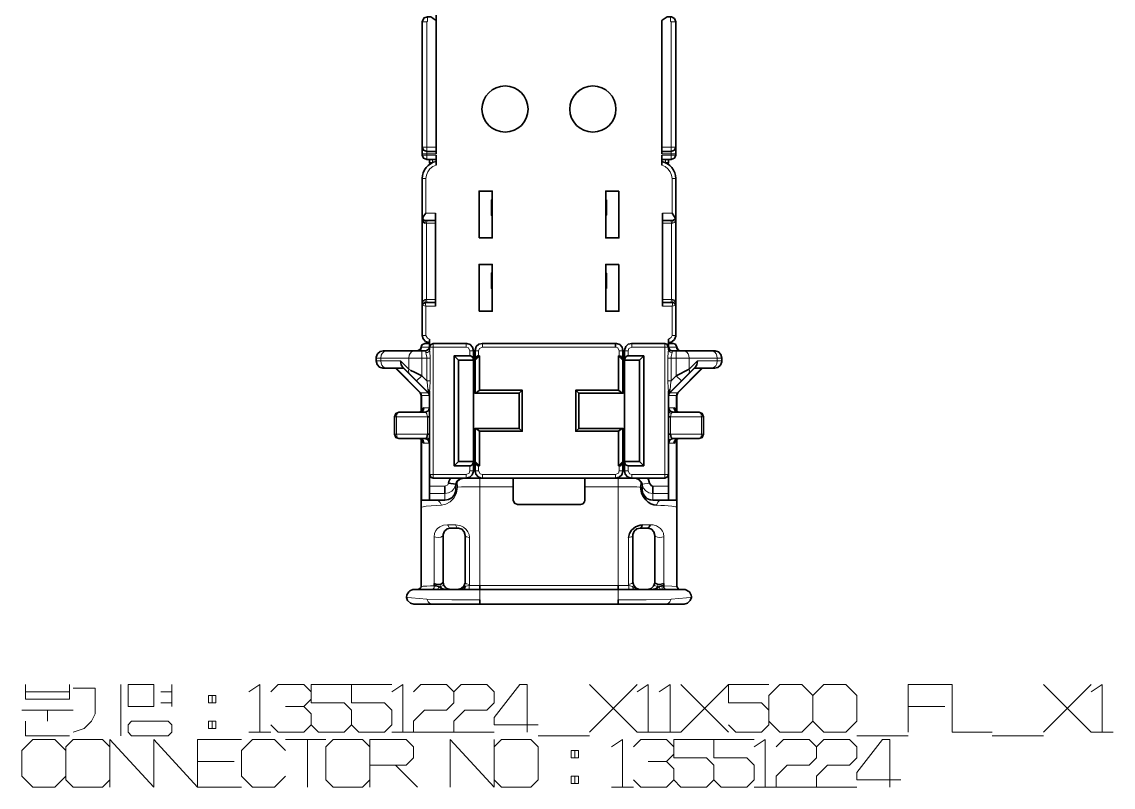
# Model space of a CAD drawing. Header units: millimetres. Extents: x 0 to 174, y 0 to 33.
# Drawn here: x 22.309 to 25.242, y 19.308 to 21.365 of the extents above; entities that cross this region are included whole.
import ezdxf

# ---------------------------------------------------------------- set-up
doc = ezdxf.new("R2010")
doc.units = ezdxf.units.MM
doc.layers.add('PDF_Geomertry', color=7, linetype='Continuous', true_color=0x405f80)

# ---------------------------------------------------------------- blocks, each defined once
blk = doc.blocks.new('SYM_13551224_003')
at = {"layer": 'PDF_Geomertry', "color": 7, "lineweight": 35}
for points in [[(-0.2676, -0.4551), (-0.2676, -0.4567), (-0.2676, -0.7953), (-0.2676, -0.8071), (-0.2932, -0.8071), (-0.3015, -0.8036), (-0.305, -0.7953), (-0.305, -0.4586), (-0.3047, -0.456), (-0.3, -0.4479), (-0.2913, -0.4449), (-0.2838, -0.4449), (-0.2832, -0.4449), (-0.2822, -0.4453), (-0.2767, -0.4485), (-0.2754, -0.4493), (-0.2676, -0.4551), (-0.2676, -0.2608)], [(-0.305, -0.7953), (-0.305, -0.8129), (-0.305, -0.8169), (-0.3015, -0.8253), (-0.2932, -0.8287), (-0.2676, -0.8287)], [(-0.2676, -0.8071), (-0.2676, -0.8129)], [(-0.2676, -0.8169), (-0.2676, -0.8439)], [(0.3387, -0.8287), (0.3643, -0.8287), (0.3726, -0.8253), (0.3761, -0.8169), (0.3761, -0.8129), (0.3761, -0.7953)], [(0.3387, -0.8129), (0.3387, -0.8071)], [(0.3387, -0.8439), (0.3387, -0.8169)], [(-0.2853, -0.8287), (-0.2853, -0.8367), (-0.2846, -0.841)], [(0.3557, -0.841), (0.3564, -0.8367), (0.3564, -0.8287)], [(-0.1171, -0.9783), (-0.119, -0.9783), (-0.119, -0.9369), (-0.1171, -0.9369)], [(0.1881, -0.9369), (0.19, -0.9369), (0.19, -0.9783), (0.1881, -0.9783)], [(-0.2696, -1.2126), (-0.2971, -1.2126), (-0.3042, -1.2169), (-0.305, -1.2204), (-0.305, -0.9843), (-0.3006, -0.9912), (-0.2971, -0.9921), (-0.2696, -0.9921)], [(-0.2951, -0.9725), (-0.3006, -0.9801), (-0.3044, -0.9871)], [(-0.2971, -1), (-0.3007, -0.9982), (-0.3036, -0.9933)], [(-0.2696, -0.9724), (-0.2696, -1.2224)], [(0.3407, -0.9724), (0.3407, -1.2224)], [(0.3407, -1.2126), (0.3682, -1.2126), (0.3717, -1.2133), (0.3761, -1.2204), (0.3761, -0.9843), (0.3753, -0.9876), (0.3682, -0.9921), (0.3407, -0.9921)], [(0.3663, -0.9724), (0.3715, -0.9801), (0.3756, -0.9871)], [(-0.1171, -1.1339), (-0.119, -1.1339), (-0.119, -1.1751), (-0.1171, -1.1751)], [(0.1881, -1.1339), (0.19, -1.1339), (0.19, -1.1751), (0.1881, -1.1751)], [(-0.2853, -1.3208), (-0.2874, -1.3207), (-0.2962, -1.3175), (-0.3026, -1.3104), (-0.305, -1.3011), (-0.305, -1.2204)], [(0.3564, -1.3208), (0.3657, -1.3185), (0.3728, -1.3121), (0.376, -1.3032), (0.3761, -1.3011), (0.3761, -1.2204)], [(-0.2296, -1.685), (-0.1869, -1.685), (-0.1776, -1.6826), (-0.1706, -1.6762), (-0.1674, -1.6674), (-0.1672, -1.6653), (-0.1672, -1.6397), (-0.1672, -1.3681), (-0.1672, -1.3425), (-0.1696, -1.3332), (-0.176, -1.3261), (-0.1849, -1.3229), (-0.1869, -1.3228), (-0.2756, -1.3228), (-0.2833, -1.3268), (-0.2853, -1.3326), (-0.2853, -1.311)], [(0.2904, -1.3562), (0.2482, -1.3562), (0.2463, -1.3565), (0.2444, -1.3571), (0.2428, -1.3582), (0.24, -1.3614), (0.2383, -1.3681), (0.2383, -1.3425), (0.2383, -1.3406), (0.2417, -1.3315), (0.2487, -1.3251), (0.2579, -1.3228), (0.3465, -1.3228), (0.3525, -1.3247), (0.3564, -1.3326), (0.3564, -1.311)], [(-0.3542, -1.3897), (-0.3989, -1.3897), (-0.4093, -1.3897), (-0.4114, -1.3896), (-0.4203, -1.3864), (-0.4267, -1.3793), (-0.429, -1.37), (-0.429, -1.3622), (-0.4289, -1.3601), (-0.4257, -1.3512), (-0.4186, -1.3449), (-0.4093, -1.3425), (-0.3989, -1.3425), (-0.3239, -1.3425), (-0.3062, -1.3425), (-0.2951, -1.3425), (-0.2874, -1.3386), (-0.2853, -1.3326), (-0.2853, -1.3401)], [(-0.3165, -1.3424), (-0.3178, -1.3425), (-0.31, -1.3386), (-0.3079, -1.3326), (-0.306, -1.3268), (-0.2981, -1.3228), (-0.2968, -1.3228), (-0.2853, -1.3228)], [(0.2147, -1.3326), (0.2147, -1.3228), (0.1129, -1.3228), (-0.0419, -1.3228), (-0.1436, -1.3228), (-0.1529, -1.3251), (-0.16, -1.3315), (-0.1632, -1.3406), (-0.1633, -1.3425), (-0.1633, -1.3681), (-0.1615, -1.3614), (-0.1588, -1.3582), (-0.1571, -1.3571), (-0.1553, -1.3565), (-0.1535, -1.3562), (-0.1515, -1.3562), (-0.1633, -1.3681), (-0.1633, -1.4567), (-0.161, -1.4567)], [(0.2319, -1.4567), (0.2343, -1.4567), (0.2343, -1.3681), (0.2225, -1.3562), (0.2244, -1.3562), (0.23, -1.3583), (0.2315, -1.3597), (0.2336, -1.3636), (0.2343, -1.3681), (0.2343, -1.3425), (0.2321, -1.3332), (0.2257, -1.3261), (0.2167, -1.3229), (0.2147, -1.3228)], [(0.3564, -1.3228), (0.3679, -1.3228), (0.3692, -1.3228), (0.3751, -1.3247), (0.379, -1.3326), (0.3829, -1.3406), (0.3889, -1.3425), (0.3876, -1.3424)], [(0.3564, -1.3401), (0.3564, -1.3326), (0.3603, -1.3406), (0.3663, -1.3425), (0.3774, -1.3425), (0.395, -1.3425), (0.47, -1.3425), (0.4804, -1.3425), (0.4824, -1.3426), (0.4914, -1.3458), (0.4978, -1.3529), (0.5001, -1.3622), (0.5001, -1.37), (0.5, -1.3721), (0.4968, -1.381), (0.4897, -1.3874), (0.4804, -1.3897), (0.47, -1.3897), (0.4253, -1.3897)], [(-0.2853, -1.4628), (-0.2882, -1.4557), (-0.3201, -1.4237), (-0.3378, -1.4061), (-0.3586, -1.3853), (-0.3619, -1.3807), (-0.3636, -1.37)], [(-0.2076, -1.3681), (-0.1672, -1.3681), (-0.1694, -1.3607), (-0.1703, -1.3597), (-0.1735, -1.3574), (-0.1758, -1.3564), (-0.1771, -1.3562), (-0.2194, -1.3562), (-0.2194, -1.6515), (-0.1771, -1.6515), (-0.1751, -1.6514), (-0.1733, -1.6507), (-0.1717, -1.6496), (-0.1689, -1.6464), (-0.1672, -1.6397), (-0.2076, -1.6397), (-0.2194, -1.6515)], [(-0.2076, -1.6397), (-0.2076, -1.3681), (-0.2194, -1.3562)], [(-0.1515, -1.6515), (-0.1515, -1.559), (-0.0363, -1.559), (-0.0363, -1.4487), (-0.1515, -1.4487), (-0.1515, -1.3562)], [(0.2225, -1.4487), (0.2225, -1.3562)], [(0.2904, -1.6515), (0.2904, -1.3562), (0.2786, -1.3681)], [(0.4125, -1.3922), (0.3774, -1.4099), (0.3913, -1.4237), (0.4089, -1.4061), (0.4297, -1.3853), (0.4331, -1.3807), (0.4347, -1.37)], [(-0.3768, -1.3897), (-0.3108, -1.4557), (-0.3079, -1.4628), (-0.3079, -1.5067)], [(-0.3354, -1.3953), (-0.3263, -1.3999), (-0.3062, -1.4099), (-0.3201, -1.4237)], [(0.4479, -1.3897), (0.3819, -1.4557), (0.379, -1.4628), (0.379, -1.5067)], [(0.3913, -1.4237), (0.3593, -1.4557), (0.3564, -1.4628)], [(-0.29, -1.4469), (-0.2892, -1.4472), (-0.2861, -1.4497), (-0.2853, -1.4521), (-0.2853, -1.4586), (-0.2853, -1.6494), (-0.2853, -1.6535), (-0.2853, -1.6732), (-0.2853, -1.6751), (-0.2814, -1.6831), (-0.2756, -1.685), (-0.24, -1.685), (-0.2296, -1.685), (-0.2333, -1.694), (-0.2343, -1.6983)], [(-0.1515, -1.4487), (-0.161, -1.4567), (-0.0442, -1.4567), (-0.0363, -1.4487)], [(-0.0442, -1.5511), (-0.0442, -1.4567)], [(0.2225, -1.6515), (0.2225, -1.559), (0.1074, -1.559), (0.1074, -1.4487)], [(0.1074, -1.559), (0.1153, -1.5511), (0.1153, -1.4567)], [(0.3611, -1.4469), (0.3601, -1.4472), (0.3572, -1.4497), (0.3564, -1.4521), (0.3564, -1.4586), (0.3564, -1.6535), (0.3564, -1.6732), (0.3564, -1.6751)], [(-0.2853, -1.4961), (-0.2887, -1.5043), (-0.2971, -1.5079), (-0.3681, -1.5079), (-0.3764, -1.5114), (-0.3799, -1.5197), (-0.3799, -1.5669), (-0.3764, -1.5753), (-0.3681, -1.5787), (-0.2971, -1.5787), (-0.2947, -1.5778), (-0.2931, -1.5757), (-0.291, -1.5669), (-0.2853, -1.5669)], [(-0.3065, -1.5053), (-0.3122, -1.5079), (-0.3078, -1.5071), (-0.3042, -1.5046), (-0.3015, -1.5011), (-0.3004, -1.4961), (-0.3029, -1.4969), (-0.3049, -1.4992), (-0.3065, -1.5028)], [(-0.291, -1.5197), (-0.2853, -1.5197)], [(0.3564, -1.4961), (0.3599, -1.5044), (0.3682, -1.5079), (0.439, -1.5079), (0.4474, -1.5112), (0.4508, -1.5197), (0.4508, -1.5669), (0.4475, -1.5753), (0.439, -1.5787), (0.3682, -1.5787)], [(0.3564, -1.5197), (0.3621, -1.5197)], [(0.3786, -1.5062), (0.3776, -1.5028), (0.3758, -1.499), (0.374, -1.4969), (0.3715, -1.4961), (0.3724, -1.5004), (0.3747, -1.5042), (0.3783, -1.5068), (0.3832, -1.5079)], [(0.3776, -1.5053), (0.3832, -1.5078)], [(0.2319, -1.5511), (0.2343, -1.5511), (0.2343, -1.6397), (0.2343, -1.6653), (0.2343, -1.6674), (0.231, -1.6762), (0.2239, -1.6826), (0.2147, -1.685), (-0.1436, -1.685), (-0.1456, -1.6849), (-0.1546, -1.6817), (-0.161, -1.6746), (-0.1633, -1.6653), (-0.1633, -1.6397), (-0.1633, -1.5511), (-0.161, -1.5511)], [(-0.0363, -1.559), (-0.0442, -1.5511), (-0.161, -1.5511), (-0.1515, -1.559)], [(0.2225, -1.559), (0.2319, -1.5511), (0.1153, -1.5511)], [(-0.3065, -1.5839), (-0.304, -1.5885), (-0.3017, -1.5903), (-0.3004, -1.5906), (-0.3039, -1.5821), (-0.3122, -1.5787), (-0.3065, -1.5812)], [(-0.3079, -1.58), (-0.3079, -1.6535), (-0.3079, -1.6732), (-0.3079, -1.685), (-0.3079, -1.744), (-0.3065, -1.744), (-0.2867, -1.744), (-0.2853, -1.744)], [(-0.2853, -1.5906), (-0.2889, -1.5821), (-0.2971, -1.5787)], [(0.3564, -1.5669), (0.3621, -1.5669), (0.3642, -1.5757), (0.3658, -1.5778), (0.3682, -1.5787), (0.3599, -1.5822), (0.3564, -1.5906)], [(0.3776, -1.5812), (0.3832, -1.5787), (0.3789, -1.5796), (0.3751, -1.5819), (0.3726, -1.5856), (0.3715, -1.5906), (0.3732, -1.5901), (0.3743, -1.5893), (0.3776, -1.5839), (0.3786, -1.5803)], [(0.379, -1.58), (0.379, -1.6535), (0.379, -1.6732), (0.379, -1.744), (0.379, -1.7461), (0.379, -1.7482), (0.379, -1.7508), (0.379, -1.7637), (0.379, -1.9764), (0.3836, -1.9835), (0.3869, -1.9843)], [(0.2786, -1.6397), (0.2904, -1.6515), (0.2482, -1.6515), (0.2426, -1.6496), (0.2411, -1.6481), (0.239, -1.6443), (0.2383, -1.6397), (0.2383, -1.6653), (0.2406, -1.6746), (0.2469, -1.6817), (0.256, -1.6849), (0.2579, -1.685)], [(-0.2853, -1.6751), (-0.2853, -1.7018), (-0.2853, -1.7065), (-0.2853, -1.7261), (-0.2853, -1.7435), (-0.2853, -1.744), (-0.244, -1.744), (-0.2344, -1.7425), (-0.2258, -1.7379), (-0.2193, -1.7307), (-0.2154, -1.7218), (-0.2144, -1.7146), (-0.2144, -1.7142), (-0.2144, -1.7047), (-0.2149, -1.7015), (-0.2118, -1.6939), (-0.2047, -1.6875), (-0.1954, -1.685)], [(-0.2149, -1.7012), (-0.2343, -1.6982)], [(-0.1947, -1.685), (-0.204, -1.6874), (-0.2111, -1.6937), (-0.2143, -1.7028), (-0.2144, -1.7047)], [(-0.1436, -1.685), (-0.1869, -1.685)], [(0.1319, -1.685), (0.1319, -1.7078), (0.1319, -1.744), (0.1314, -1.7483), (0.1269, -1.754), (0.1201, -1.7558), (-0.0492, -1.7558), (-0.0575, -1.7525), (-0.061, -1.744), (-0.061, -1.7078), (-0.061, -1.685)], [(0.2147, -1.685), (0.2579, -1.685), (0.3006, -1.685), (0.3026, -1.6889), (0.3054, -1.6983), (0.3106, -1.7054), (0.315, -1.7065), (0.315, -1.7261)], [(0.2658, -1.685), (0.2678, -1.6851), (0.2768, -1.6883), (0.2832, -1.6954), (0.2856, -1.7047), (0.2856, -1.7142), (0.2856, -1.7146), (0.2871, -1.7242), (0.2918, -1.7326), (0.2989, -1.7393), (0.3078, -1.7432), (0.315, -1.744), (0.3564, -1.744), (0.3578, -1.744), (0.3776, -1.744), (0.379, -1.744)], [(0.2665, -1.685), (0.2732, -1.6864), (0.2792, -1.6899), (0.2835, -1.6951), (0.286, -1.7015), (0.2856, -1.7047)], [(0.3006, -1.685), (0.3111, -1.685), (0.3465, -1.685), (0.3544, -1.6811), (0.3564, -1.6751), (0.3564, -1.7065), (0.3564, -1.7261), (0.3564, -1.7435), (0.3564, -1.744)], [(-0.244, -1.7261), (-0.244, -1.7065)], [(0.3249, -1.7575), (0.3171, -1.7562), (0.3096, -1.7536), (0.3022, -1.7492), (0.2956, -1.7432), (0.2889, -1.7346), (0.284, -1.7246), (0.2811, -1.709)], [(-0.3079, -1.744), (-0.3079, -1.7458), (-0.3079, -1.7508), (-0.3079, -1.7586), (-0.3079, -1.7603), (-0.3079, -1.7637), (-0.3079, -1.9764), (-0.3087, -1.9796), (-0.3158, -1.9843)], [(0.125, -1.7549), (0.1289, -1.7521)], [(0.2806, -1.8189), (0.2818, -1.8186), (0.2826, -1.8181), (0.284, -1.8165), (0.2862, -1.8104), (0.281, -1.811), (0.2679, -1.8158), (0.2572, -1.8249), (0.2517, -1.834), (0.2496, -1.8443)], [(0.3003, -1.8189), (0.3019, -1.8186), (0.3049, -1.8164), (0.3078, -1.81)], [(-0.1889, -1.976), (-0.1969, -1.9808), (-0.2031, -1.9833), (-0.2096, -1.9843), (-0.2003, -1.9819), (-0.1932, -1.9756), (-0.19, -1.9665), (-0.1899, -1.9646), (-0.1899, -1.8386), (-0.1922, -1.8293), (-0.1986, -1.8222), (-0.2075, -1.819), (-0.2096, -1.8189), (-0.2292, -1.8189), (-0.2385, -1.8212), (-0.2456, -1.8276), (-0.2488, -1.8365), (-0.2489, -1.8386), (-0.2489, -1.9646), (-0.2506, -1.9674), (-0.255, -1.9694), (-0.2618, -1.9704), (-0.2686, -1.9699), (-0.2735, -1.9682), (-0.2729, -1.9743)], [(0.2665, -1.98), (0.2756, -1.9836), (0.2806, -1.9843), (0.2786, -1.9842), (0.2697, -1.9808), (0.2632, -1.9737), (0.261, -1.9646), (0.261, -1.8386), (0.261, -1.8365), (0.2643, -1.8276), (0.2714, -1.8212), (0.2806, -1.8189), (0.3003, -1.8189), (0.3022, -1.819), (0.3112, -1.8222), (0.3176, -1.8293), (0.32, -1.8386), (0.32, -1.9646), (0.3199, -1.9662), (0.3168, -1.9753), (0.3099, -1.9818), (0.3011, -1.9842)], [(-0.2489, -1.9646), (-0.2469, -1.9732)], [(0.32, -1.9646), (0.32, -1.9651), (0.3203, -1.9657), (0.3211, -1.9668), (0.3224, -1.9679), (0.3268, -1.9696), (0.3335, -1.9704), (0.3446, -1.9682), (0.3439, -1.9743)], [(0.2215, -2.0122), (0.2215, -2.0236), (0.3496, -2.0236), (0.3988, -2.0236), (0.4075, -2.0212), (0.4153, -2.014), (0.4183, -2.0054), (0.4185, -2.0039), (0.4178, -1.9992), (0.4133, -1.9908), (0.4118, -1.9892), (0.4033, -1.9847), (0.4011, -1.9844), (0.3988, -1.9843), (0.2215, -1.9843), (-0.1506, -1.9843), (-0.3276, -1.9843), (-0.33, -1.9844), (-0.3389, -1.9878), (-0.3415, -1.99), (-0.3465, -1.9982), (-0.3468, -1.9992), (-0.3469, -2.0001), (-0.3474, -2.0039), (-0.3472, -2.0054), (-0.3443, -2.014), (-0.3364, -2.0212), (-0.3276, -2.0236), (-0.2785, -2.0236), (-0.1506, -2.0236)], [(-0.2533, -1.9806), (-0.2599, -1.9774), (-0.2617, -1.9764), (-0.2674, -1.9743), (-0.2728, -1.9743)], [(-0.2468, -1.9735), (-0.2406, -1.9807), (-0.2389, -1.9817), (-0.23, -1.9842), (-0.2292, -1.9843)], [(-0.2093, -1.9842), (-0.2096, -1.9843)], [(-0.1506, -1.9843), (-0.1506, -1.9731)], [(0.2215, -1.9731), (0.2215, -1.9843)], [(0.2804, -1.9842), (0.2806, -1.9843)], [(0.3243, -1.9806), (0.331, -1.9774), (0.3329, -1.9762), (0.3387, -1.9743), (0.3439, -1.9743), (0.3444, -1.9797), (0.3465, -1.9826), (0.3479, -1.9836), (0.35, -1.9842)], [(-0.3474, -2.0039), (-0.3474, -2.0029)], [(-0.1936, -2.0236), (-0.2292, -2.0236)], [(0.2215, -2.0236), (-0.1506, -2.0236), (-0.1506, -2.0122)], [(0.2647, -2.0236), (0.3003, -2.0236)]]:
    blk.add_lwpolyline(points, dxfattribs=at)
at = {"layer": 'PDF_Geomertry', "color": 7, "lineweight": 13}
for points in [[(-0.305, -0.7953), (-0.3046, -0.7953), (-0.2932, -0.7953), (-0.2932, -0.4586), (-0.305, -0.4586)], [(-0.2913, -0.4449), (-0.2913, -0.4567), (-0.2932, -0.4586)], [(0.3387, -0.7953), (0.3643, -0.7953), (0.3643, -0.4586)], [(0.3624, -0.4449), (0.3624, -0.4567), (0.3643, -0.4586), (0.3761, -0.4586)], [(-0.2676, -0.7953), (-0.2932, -0.7953), (-0.2932, -0.8071), (-0.2932, -0.8129), (-0.305, -0.8129)], [(-0.2932, -0.8287), (-0.2932, -0.8169), (-0.305, -0.8169)], [(-0.2676, -0.8129), (-0.2932, -0.8129), (-0.2932, -0.8169), (-0.2676, -0.8169)], [(0.3387, -0.8129), (0.3643, -0.8129), (0.3643, -0.8169), (0.3387, -0.8169)], [(0.3761, -0.7953), (0.3674, -0.7953), (0.3643, -0.7953), (0.3643, -0.8071), (0.3643, -0.8129), (0.3761, -0.8129)], [(0.3643, -0.8287), (0.3643, -0.8169), (0.3761, -0.8169)], [(-0.2676, -0.8439), (-0.2767, -0.8476), (-0.2843, -0.8536), (-0.2903, -0.8614), (-0.2939, -0.8704), (-0.2951, -0.8799)], [(-0.2853, -0.8367), (-0.2775, -0.8367), (-0.2775, -0.8287)], [(-0.2775, -0.8367), (-0.2767, -0.8367)], [(0.3761, -0.8799), (0.3663, -0.8799), (0.365, -0.8703), (0.3612, -0.8612), (0.3553, -0.8535), (0.3475, -0.8475), (0.3387, -0.8439)], [(0.3485, -0.8367), (0.3478, -0.8367)], [(0.3564, -0.8367), (0.3485, -0.8367), (0.3485, -0.8287)], [(-0.2696, -0.9724), (-0.2951, -0.9724), (-0.2951, -0.8799), (-0.305, -0.8799)], [(0.3663, -0.8799), (0.3663, -0.9724), (0.3407, -0.9724)], [(-0.305, -0.9842), (-0.3036, -0.9933)], [(-0.2971, -1.2047), (-0.3014, -1.2071), (-0.3029, -1.2099), (-0.3046, -1.2157), (-0.305, -1.2204), (-0.2951, -1.2224), (-0.2971, -1.2126), (-0.2971, -1.2047), (-0.2939, -1.2047), (-0.2939, -1), (-0.2971, -1), (-0.2971, -0.9921)], [(-0.2907, -0.9921), (-0.2911, -0.9921), (-0.2914, -0.9922), (-0.2919, -0.9928), (-0.2931, -0.9944), (-0.2939, -1), (-0.2696, -1)], [(0.3407, -1), (0.365, -1), (0.364, -0.9944), (0.3631, -0.9928), (0.3618, -0.9921)], [(0.3682, -0.9921), (0.3682, -1), (0.365, -1), (0.365, -1.2047), (0.3682, -1.2047), (0.3682, -1.2126), (0.3663, -1.2224), (0.3761, -1.2204), (0.3756, -1.215), (0.374, -1.2097), (0.3713, -1.206), (0.3682, -1.2047)], [(0.3682, -1), (0.3724, -0.9975), (0.374, -0.9949), (0.3757, -0.989), (0.3761, -0.9843)], [(-0.2696, -1.2224), (-0.2951, -1.2224), (-0.2951, -1.3011), (-0.305, -1.3011)], [(-0.2696, -1.2047), (-0.2939, -1.2047), (-0.2931, -1.2103), (-0.2919, -1.2119), (-0.2907, -1.2126)], [(0.3618, -1.2126), (0.3621, -1.2125), (0.3625, -1.2125), (0.3631, -1.2119), (0.364, -1.2103), (0.365, -1.2047), (0.3407, -1.2047)], [(0.3761, -1.3011), (0.3663, -1.3011), (0.3663, -1.2224), (0.3407, -1.2224)], [(-0.2951, -1.3011), (-0.2913, -1.309), (-0.2853, -1.311)], [(0.3564, -1.311), (0.3643, -1.3071), (0.3663, -1.3011)], [(-0.3354, -1.3953), (-0.3415, -1.3922), (-0.3415, -1.3622), (-0.4165, -1.3622), (-0.4151, -1.3546), (-0.4125, -1.3496), (-0.4086, -1.3457), (-0.404, -1.3433), (-0.3989, -1.3425)], [(-0.3551, -1.3897), (-0.2896, -1.4557), (-0.2882, -1.4557), (-0.29, -1.4469), (-0.2903, -1.4454), (-0.291, -1.4356), (-0.2921, -1.4258), (-0.2925, -1.4236), (-0.3062, -1.4099), (-0.3062, -1.3622), (-0.3415, -1.3622), (-0.3401, -1.3546), (-0.3374, -1.3496), (-0.3336, -1.3457), (-0.3289, -1.3433), (-0.3239, -1.3425)], [(-0.3164, -1.3425), (-0.3144, -1.3424), (-0.3126, -1.3418), (-0.311, -1.3408), (-0.3082, -1.3382), (-0.3065, -1.3326), (-0.3079, -1.3326)], [(-0.2853, -1.3276), (-0.2864, -1.33), (-0.2867, -1.3326), (-0.3065, -1.3326), (-0.3049, -1.3272), (-0.3022, -1.3244), (-0.3006, -1.3236), (-0.2988, -1.3231), (-0.2968, -1.3228)], [(-0.3062, -1.3425), (-0.3062, -1.3622), (-0.2925, -1.3622), (-0.2925, -1.4236), (-0.284, -1.4236), (-0.2849, -1.4428), (-0.2853, -1.4521)], [(-0.2965, -1.3425), (-0.2946, -1.3424), (-0.2928, -1.3418), (-0.2911, -1.3408), (-0.2883, -1.3382), (-0.2867, -1.3326), (-0.2853, -1.3326), (-0.2756, -1.3326), (-0.2756, -1.3228)], [(-0.2951, -1.3475), (-0.2914, -1.3469), (-0.2882, -1.3454), (-0.2869, -1.3443), (-0.2861, -1.3431), (-0.2853, -1.3401), (-0.2851, -1.344), (-0.284, -1.3622)], [(-0.284, -1.4236), (-0.284, -1.3622), (-0.2925, -1.3622), (-0.2929, -1.359), (-0.2943, -1.3528), (-0.2951, -1.3475), (-0.2951, -1.3425)], [(-0.1771, -1.3562), (-0.1771, -1.3425), (-0.181, -1.3346), (-0.1869, -1.3326), (-0.2756, -1.3326), (-0.2756, -1.6494), (-0.2756, -1.6535), (-0.2756, -1.6732), (-0.2756, -1.6751), (-0.24, -1.6751), (-0.1869, -1.6751), (-0.179, -1.6712), (-0.1771, -1.6653), (-0.1771, -1.6515)], [(-0.1869, -1.3228), (-0.1869, -1.3326)], [(-0.1771, -1.3425), (-0.1672, -1.3425)], [(-0.1436, -1.3228), (-0.1436, -1.3326), (-0.1515, -1.3367), (-0.1535, -1.3425), (-0.1633, -1.3425)], [(-0.1535, -1.3562), (-0.1535, -1.3425)], [(-0.1436, -1.3326), (-0.0363, -1.3326), (-0.0304, -1.3326), (0.1015, -1.3326), (0.1074, -1.3326), (0.1169, -1.3326), (0.2147, -1.3326), (0.2206, -1.3346), (0.2244, -1.3425), (0.2343, -1.3425)], [(0.2244, -1.3562), (0.2244, -1.3425)], [(0.2482, -1.3562), (0.2482, -1.3425), (0.2383, -1.3425)], [(0.2579, -1.3228), (0.2579, -1.3326), (0.2501, -1.3367), (0.2482, -1.3425)], [(0.3465, -1.3228), (0.3465, -1.3326), (0.2579, -1.3326)], [(0.3564, -1.6751), (0.3492, -1.6751), (0.3465, -1.6751), (0.3465, -1.6732), (0.3465, -1.6535), (0.3465, -1.3326), (0.3564, -1.3326), (0.3578, -1.3326), (0.3575, -1.33), (0.3564, -1.3276)], [(0.3663, -1.3475), (0.3658, -1.3504), (0.3643, -1.3575), (0.3636, -1.3622), (0.3774, -1.3622), (0.3774, -1.4099), (0.3636, -1.4236), (0.3636, -1.3622), (0.3551, -1.3622), (0.3561, -1.345), (0.3564, -1.3401), (0.3575, -1.3435), (0.3618, -1.3467), (0.3663, -1.3475), (0.3663, -1.3425)], [(0.3676, -1.3425), (0.3639, -1.3418), (0.3621, -1.3408), (0.3607, -1.3396), (0.3586, -1.3364), (0.3578, -1.3326), (0.3776, -1.3326), (0.3783, -1.3364), (0.3806, -1.3396), (0.3874, -1.3425)], [(0.3679, -1.3228), (0.3717, -1.3236), (0.3733, -1.3244), (0.3747, -1.3257), (0.3769, -1.3289), (0.3776, -1.3326), (0.379, -1.3326)], [(0.47, -1.3897), (0.475, -1.3889), (0.4797, -1.3865), (0.4836, -1.3826), (0.4862, -1.3776), (0.4876, -1.37), (0.4347, -1.37), (0.4125, -1.3922), (0.4125, -1.3622), (0.3774, -1.3622), (0.3774, -1.3425)], [(0.47, -1.3425), (0.4764, -1.3437), (0.4808, -1.3467), (0.4844, -1.351), (0.4868, -1.3562), (0.4876, -1.3622), (0.4125, -1.3622), (0.4118, -1.3562), (0.4094, -1.351), (0.4058, -1.3467), (0.4012, -1.3437), (0.395, -1.3425)], [(-0.429, -1.3622), (-0.4165, -1.3622), (-0.4165, -1.37), (-0.429, -1.37)], [(-0.3989, -1.3897), (-0.4053, -1.3885), (-0.4099, -1.3856), (-0.4135, -1.3812), (-0.4157, -1.376), (-0.4165, -1.37), (-0.3636, -1.37), (-0.3415, -1.3922), (-0.3418, -1.3962), (-0.3414, -1.4), (-0.34, -1.4033), (-0.3378, -1.4061)], [(0.3551, -1.3622), (0.3551, -1.4236), (0.3636, -1.4236), (0.3622, -1.4333), (0.3621, -1.4356), (0.3621, -1.4371), (0.3611, -1.4469), (0.3593, -1.4557), (0.3607, -1.4557), (0.4262, -1.3897)], [(0.5001, -1.37), (0.4876, -1.37), (0.4876, -1.3622), (0.5001, -1.3622)], [(-0.2853, -1.4628), (-0.2867, -1.4628), (-0.2875, -1.4589), (-0.2896, -1.4557), (-0.3094, -1.4557), (-0.375, -1.3897)], [(0.4461, -1.3897), (0.3806, -1.4557), (0.3819, -1.4557)], [(0.4089, -1.4061), (0.411, -1.4033), (0.4124, -1.4), (0.4129, -1.3962), (0.4125, -1.3922)], [(0.3551, -1.4236), (0.356, -1.4428), (0.3564, -1.4521)], [(-0.3004, -1.4961), (-0.2867, -1.4961), (-0.2867, -1.4628), (-0.3065, -1.4628), (-0.3074, -1.4589), (-0.3094, -1.4557), (-0.3108, -1.4557)], [(-0.3065, -1.5028), (-0.3065, -1.4628), (-0.3079, -1.4628)], [(0.379, -1.4628), (0.3776, -1.4628), (0.3783, -1.4589), (0.3806, -1.4557), (0.3607, -1.4557), (0.3586, -1.4589), (0.3578, -1.4628), (0.3564, -1.4628)], [(0.3781, -1.5057), (0.3776, -1.5028), (0.3776, -1.4628), (0.3578, -1.4628), (0.3578, -1.4961), (0.3564, -1.4961)], [(-0.3799, -1.5197), (-0.3742, -1.5197), (-0.3742, -1.5669), (-0.291, -1.5669), (-0.291, -1.5197), (-0.3742, -1.5197), (-0.3732, -1.5131), (-0.3714, -1.5099), (-0.3704, -1.5087), (-0.3692, -1.5081), (-0.3681, -1.5079)], [(-0.3069, -1.5057), (-0.3065, -1.5028), (-0.3075, -1.5062)], [(-0.2985, -1.5079), (-0.2942, -1.5071), (-0.2904, -1.5046), (-0.2878, -1.5011), (-0.2867, -1.4961), (-0.2853, -1.4961)], [(-0.2971, -1.5079), (-0.2954, -1.5083), (-0.2944, -1.5092), (-0.2925, -1.5119), (-0.291, -1.5197)], [(0.3682, -1.5079), (0.3665, -1.5083), (0.3642, -1.5108), (0.3586, -1.5074), (0.3565, -1.5031), (0.3564, -1.5021)], [(0.3715, -1.4961), (0.3578, -1.4961), (0.3586, -1.5004), (0.361, -1.5042), (0.3646, -1.5068), (0.3696, -1.5079)], [(0.364, -1.5108), (0.3621, -1.5197), (0.3621, -1.5669), (0.4453, -1.5669), (0.4453, -1.5197), (0.3621, -1.5197)], [(0.4508, -1.5197), (0.4453, -1.5197), (0.4447, -1.5151), (0.4435, -1.5112), (0.4425, -1.5099), (0.4414, -1.5087), (0.4403, -1.5081), (0.439, -1.5079)], [(-0.3799, -1.5669), (-0.3742, -1.5669), (-0.3738, -1.5714), (-0.3724, -1.5753), (-0.3714, -1.5767), (-0.3704, -1.5778), (-0.3681, -1.5787)], [(-0.3075, -1.5803), (-0.3065, -1.5839)], [(-0.3065, -1.744), (-0.3065, -1.685), (-0.3065, -1.6732), (-0.3065, -1.6535), (-0.3065, -1.5839), (-0.3069, -1.5808)], [(-0.2985, -1.5787), (-0.2935, -1.5799), (-0.29, -1.5824), (-0.2875, -1.5861), (-0.2867, -1.5906), (-0.2853, -1.5906)], [(-0.2931, -1.5757), (-0.2875, -1.5793), (-0.2854, -1.5835), (-0.2853, -1.5846)], [(0.3564, -1.5906), (0.3578, -1.5906), (0.3589, -1.5856), (0.3615, -1.5819), (0.3651, -1.5796), (0.3696, -1.5787)], [(0.3779, -1.5808), (0.3776, -1.5839), (0.3776, -1.6535), (0.3776, -1.6732), (0.3776, -1.685), (0.3776, -1.744)], [(0.439, -1.5787), (0.4403, -1.5785), (0.4414, -1.5778), (0.4425, -1.5767), (0.4442, -1.5735), (0.4453, -1.5669), (0.4508, -1.5669)], [(-0.2867, -1.744), (-0.2867, -1.685), (-0.2867, -1.6732), (-0.2867, -1.6535), (-0.2867, -1.5906), (-0.3004, -1.5906)], [(0.3578, -1.744), (0.3578, -1.685), (0.3578, -1.6732), (0.3578, -1.6535), (0.3578, -1.5906), (0.3715, -1.5906)], [(-0.1672, -1.6653), (-0.1771, -1.6653)], [(-0.1535, -1.6653), (-0.1633, -1.6653)], [(-0.1436, -1.6751), (-0.1494, -1.6732), (-0.1535, -1.6653), (-0.1535, -1.6515)], [(0.2147, -1.6751), (0.2225, -1.6712), (0.2244, -1.6653), (0.2244, -1.6515)], [(0.2244, -1.6653), (0.2343, -1.6653)], [(0.2579, -1.685), (0.2579, -1.6751), (0.2521, -1.6732), (0.2482, -1.6653), (0.2383, -1.6653)], [(0.2482, -1.6653), (0.2482, -1.6515)], [(-0.2756, -1.685), (-0.2756, -1.6751), (-0.285, -1.6751), (-0.2853, -1.6751)], [(-0.2343, -1.6983), (-0.2361, -1.7026), (-0.244, -1.7065), (-0.2853, -1.7065)], [(-0.2537, -1.7575), (-0.2414, -1.755), (-0.23, -1.7487), (-0.22, -1.7385), (-0.2131, -1.7251), (-0.21, -1.709), (-0.2096, -1.709), (-0.1997, -1.7086), (-0.1899, -1.7083), (-0.18, -1.7081), (-0.1701, -1.7079), (-0.1603, -1.7078), (-0.1506, -1.7078), (-0.1506, -1.685)], [(-0.2104, -1.7047), (-0.2121, -1.6954)], [(-0.1869, -1.6751), (-0.1869, -1.685)], [(0.2147, -1.685), (0.2147, -1.6751), (-0.1436, -1.6751), (-0.1436, -1.685)], [(0.2811, -1.709), (0.2712, -1.7086), (0.2614, -1.7083), (0.2515, -1.7081), (0.2418, -1.7079), (0.2319, -1.7078), (0.2221, -1.7078), (0.2215, -1.7078), (0.2215, -1.685)], [(0.2579, -1.6751), (0.3111, -1.6751), (0.3465, -1.6751), (0.3465, -1.685)], [(0.2832, -1.6954), (0.2815, -1.7047), (0.2856, -1.7042)], [(0.2858, -1.7012), (0.3053, -1.6982)], [(-0.2144, -1.7142), (-0.2168, -1.7256), (-0.2201, -1.7315), (-0.2249, -1.7365), (-0.2307, -1.7403), (-0.2371, -1.7426), (-0.244, -1.7435), (-0.244, -1.7261), (-0.2853, -1.7261)], [(-0.244, -1.7261), (-0.2344, -1.7246), (-0.2258, -1.72), (-0.2193, -1.7128), (-0.2154, -1.7039), (-0.2149, -1.7015)], [(-0.2144, -1.7042), (-0.2104, -1.7047), (-0.21, -1.709), (-0.2144, -1.7083)], [(-0.061, -1.7078), (-0.1506, -1.7078), (-0.1506, -1.9731), (0.2215, -1.9731), (0.2215, -1.7078), (0.1319, -1.7078)], [(0.2815, -1.7047), (0.2811, -1.709), (0.2856, -1.7083)], [(0.2856, -1.7142), (0.2864, -1.721), (0.2887, -1.7274), (0.2925, -1.7331), (0.2975, -1.7378), (0.3036, -1.7411), (0.315, -1.7435), (0.315, -1.744)], [(0.3564, -1.7435), (0.315, -1.7435), (0.315, -1.7261), (0.3137, -1.7261), (0.3043, -1.7242), (0.296, -1.7192), (0.295, -1.7183), (0.289, -1.7107), (0.286, -1.7015)], [(0.3564, -1.7065), (0.315, -1.7065)], [(0.3564, -1.7261), (0.315, -1.7261)], [(-0.3079, -1.7637), (-0.3079, -1.7636), (-0.3078, -1.7633), (-0.3075, -1.7631), (-0.3064, -1.7626), (-0.2946, -1.7604), (-0.2537, -1.7575), (-0.2567, -1.7503), (-0.2601, -1.7465), (-0.2667, -1.744)], [(-0.244, -1.744), (-0.244, -1.7435), (-0.2853, -1.7435)], [(0.3376, -1.744), (0.3357, -1.7443), (0.3318, -1.746), (0.3285, -1.7493), (0.3249, -1.7575), (0.326, -1.7575), (0.3358, -1.7581), (0.3457, -1.7586), (0.3556, -1.7594), (0.3653, -1.7603)], [(0.379, -1.7637), (0.379, -1.7636), (0.3789, -1.7635), (0.3785, -1.7631), (0.3768, -1.7624), (0.3756, -1.7621), (0.371, -1.7611), (0.3653, -1.7604)], [(-0.2368, -1.81), (-0.2483, -1.8114), (-0.2582, -1.8157), (-0.264, -1.8201), (-0.2687, -1.826), (-0.2721, -1.8333), (-0.2735, -1.8422), (-0.2686, -1.8439), (-0.2618, -1.8444), (-0.255, -1.8435), (-0.2506, -1.8412), (-0.2489, -1.8386)], [(-0.2292, -1.8189), (-0.2311, -1.8185), (-0.2329, -1.8174), (-0.2364, -1.8115), (-0.2368, -1.81), (-0.2151, -1.8104)], [(-0.1785, -1.8443), (-0.1794, -1.8367), (-0.1824, -1.8293), (-0.1874, -1.8225), (-0.194, -1.8169), (-0.2018, -1.8129), (-0.2151, -1.8104), (-0.2149, -1.8119), (-0.2124, -1.8174), (-0.2106, -1.8187), (-0.2096, -1.8189)], [(0.3078, -1.81), (0.2862, -1.8104)], [(0.3446, -1.8422), (0.3429, -1.8326), (0.3408, -1.8278), (0.335, -1.8201), (0.3329, -1.8183), (0.3246, -1.8132), (0.3153, -1.8104), (0.3079, -1.81)], [(-0.2735, -1.9682), (-0.2735, -1.8422)], [(-0.1899, -1.9646), (-0.1899, -1.965), (-0.1894, -1.9661), (-0.1886, -1.9669), (-0.1858, -1.9686), (-0.1785, -1.9703), (-0.1785, -1.8443), (-0.1858, -1.8426), (-0.1886, -1.841), (-0.1894, -1.84), (-0.1899, -1.839), (-0.1899, -1.8386)], [(0.261, -1.9646), (0.2601, -1.9665), (0.259, -1.9675), (0.2578, -1.9683), (0.2496, -1.9703), (0.2496, -1.8443), (0.2578, -1.8424), (0.261, -1.8386)], [(0.32, -1.8386), (0.32, -1.8392), (0.3203, -1.8397), (0.3211, -1.8408), (0.3224, -1.8419), (0.3268, -1.8436), (0.3335, -1.8444), (0.3446, -1.8422), (0.3446, -1.9682)], [(-0.3072, -1.9761), (-0.3079, -1.9764)], [(-0.3072, -1.976), (-0.3057, -1.9758), (-0.3028, -1.9756), (-0.2992, -1.9753)], [(-0.279, -1.9842), (-0.2768, -1.9836), (-0.2754, -1.9826), (-0.2735, -1.9797), (-0.2728, -1.9743), (-0.2826, -1.9746), (-0.2925, -1.975), (-0.299, -1.9753)], [(-0.2785, -2.0236), (-0.2857, -2.021), (-0.2894, -2.0171), (-0.2928, -2.0097), (-0.2254, -2.0117), (-0.1506, -2.0122), (-0.1506, -1.9843)], [(-0.2617, -1.9764), (-0.2619, -1.9835), (-0.2621, -1.984), (-0.2622, -1.9842), (-0.2622, -1.9842), (-0.2622, -1.9843)], [(-0.2292, -1.9842), (-0.2325, -1.9842), (-0.2422, -1.9832), (-0.2518, -1.981), (-0.2533, -1.9806), (-0.2563, -1.9757), (-0.2599, -1.9774)], [(-0.2582, -1.97), (-0.2563, -1.9757), (-0.2485, -1.9731), (-0.2475, -1.9729), (-0.2472, -1.9731), (-0.2469, -1.9731), (-0.2469, -1.9732)], [(-0.2518, -1.981), (-0.2518, -1.9843)], [(-0.1785, -1.9703), (-0.1786, -1.9731), (-0.1881, -1.9756), (-0.1889, -1.976), (-0.1896, -1.9797), (-0.1925, -1.9833), (-0.1953, -1.9842)], [(-0.1801, -1.9842), (-0.1793, -1.9829), (-0.1789, -1.9804), (-0.1786, -1.9731), (-0.1506, -1.9731)], [(0.2215, -1.9731), (0.2497, -1.9731), (0.2496, -1.9703)], [(0.3496, -2.0236), (0.3568, -2.021), (0.3606, -2.0171), (0.3637, -2.0097), (0.2965, -2.0117), (0.2215, -2.0122), (0.2215, -1.9843)], [(0.2597, -1.9758), (0.2504, -1.9732), (0.2497, -1.9731), (0.2499, -1.9804), (0.2504, -1.9829), (0.2511, -1.9842)], [(0.2596, -1.9758), (0.26, -1.976), (0.2607, -1.9797), (0.2635, -1.9833), (0.2664, -1.9842)], [(0.26, -1.976), (0.2629, -1.9778), (0.2665, -1.98)], [(0.3003, -1.9842), (0.3101, -1.9837), (0.3197, -1.9819), (0.3231, -1.981)], [(0.3181, -1.9732), (0.3181, -1.9731), (0.3182, -1.9731), (0.3186, -1.9729), (0.3194, -1.9731), (0.3274, -1.9757), (0.3293, -1.97)], [(0.3311, -1.9774), (0.3274, -1.9757), (0.3243, -1.9806), (0.3231, -1.981), (0.3231, -1.9843)], [(0.3329, -1.9762), (0.3332, -1.9833), (0.3333, -1.984), (0.3335, -1.9842), (0.3335, -1.9842)], [(0.3387, -1.9743), (0.3394, -1.9811), (0.3403, -1.9831), (0.3408, -1.9837), (0.3415, -1.9842), (0.3419, -1.9842)], [(0.379, -1.9764), (0.379, -1.9762), (0.379, -1.9762), (0.3789, -1.9762), (0.3775, -1.976), (0.366, -1.975), (0.3439, -1.9743)], [(-0.3474, -2.0039), (-0.3474, -2.004), (-0.3472, -2.0043), (-0.3468, -2.0044), (-0.3457, -2.005), (-0.3337, -2.0069), (-0.2928, -2.0097)], [(0.4185, -2.0039), (0.4183, -2.004), (0.4182, -2.0043), (0.4179, -2.0044), (0.4168, -2.005), (0.4049, -2.0069), (0.3637, -2.0097)]]:
    blk.add_lwpolyline(points, dxfattribs=at)
at = {"layer": 'PDF_Geomertry', "color": 7, "lineweight": 35}
for points in [[(0.3387, -0.4551), (0.3387, -0.4567), (0.3387, -0.7953), (0.3387, -0.8071), (0.3643, -0.8071), (0.3726, -0.8036), (0.3761, -0.7953), (0.3761, -0.4586), (0.3729, -0.4499), (0.365, -0.4451), (0.3624, -0.4449), (0.3547, -0.4449), (0.3535, -0.4451), (0.3478, -0.4485), (0.3399, -0.4543)], [(-0.1525, -1.0393), (-0.1171, -1.0393), (-0.1171, -0.9133), (-0.1525, -0.9133)], [(0.2235, -0.9133), (0.2235, -1.0393), (0.1881, -1.0393), (0.1881, -0.9133)], [(-0.1525, -1.2362), (-0.1171, -1.2362), (-0.1171, -1.1103), (-0.1525, -1.1103)], [(0.2235, -1.1103), (0.2235, -1.2362), (0.1881, -1.2362), (0.1881, -1.1103)], [(0.2786, -1.3681), (0.2786, -1.6397), (0.2383, -1.6397), (0.2383, -1.3681)], [(0.1153, -1.4567), (0.2319, -1.4567), (0.2225, -1.4487), (0.1074, -1.4487)], [(-0.1633, -1.6397), (-0.1611, -1.6472), (-0.1601, -1.6482), (-0.1571, -1.6504), (-0.1546, -1.6514), (-0.1535, -1.6515), (-0.1515, -1.6515)], [(0.2244, -1.6515), (0.2264, -1.6514), (0.2282, -1.6507), (0.2299, -1.6496), (0.2326, -1.6464), (0.2343, -1.6397), (0.2225, -1.6515)]]:
    blk.add_lwpolyline(points, close=True, dxfattribs=at)
for points in [[(-0.2676, -0.8337, 0.357422), (-0.305, -0.8799), (-0.305, -0.9843)], [(0.3761, -0.9843), (0.3761, -0.8799, 0.35334), (0.3387, -0.8337)]]:
    blk.add_lwpolyline(points, format="xyb", dxfattribs=at)
for centre in [(-0.0826, -0.6929), (0.1536, -0.6929)]:
    blk.add_circle(centre, 0.062, dxfattribs=at)

msp = doc.modelspace()

# ---------------------------------------------------------------- linework, layer by layer
at = {"layer": 'PDF_Geomertry', "color": 7, "lineweight": 13}
for points in [[(22.3185, 19.5836), (22.3185, 19.5442), (22.4367, 19.5442), (22.4367, 19.5836), (22.4367, 19.5639), (22.3185, 19.5639)], [(22.4465, 19.5738), (22.5056, 19.5738), (22.5056, 19.5343), (22.5056, 19.5049), (22.4957, 19.4851), (22.476, 19.4654), (22.4465, 19.4557)], [(22.5744, 19.5836), (22.5744, 19.4458)], [(22.6826, 19.5639), (22.7122, 19.5639)], [(22.7122, 19.5836), (22.7122, 19.5246)], [(22.9189, 19.5639), (22.9485, 19.5836), (22.9485, 19.4557)], [(22.9779, 19.5639), (22.9976, 19.5836), (23.0665, 19.5836), (23.0862, 19.5639), (23.0862, 19.5442), (23.0665, 19.5246), (23.0174, 19.5246), (23.0665, 19.5246), (23.0862, 19.5049), (23.0862, 19.4753), (23.0665, 19.4557), (22.9976, 19.4557), (22.9779, 19.4753)], [(23.1944, 19.5836), (23.0862, 19.5836), (23.0862, 19.5343), (23.1749, 19.5343), (23.1944, 19.5147), (23.1944, 19.4753), (23.1749, 19.4557), (23.106, 19.4557), (23.0862, 19.4753)], [(23.3028, 19.5836), (23.1944, 19.5836), (23.1944, 19.5343), (23.2831, 19.5343), (23.3028, 19.5147), (23.3028, 19.4753), (23.2831, 19.4557), (23.2142, 19.4557), (23.1944, 19.4753)], [(23.3028, 19.5639), (23.3324, 19.5836), (23.3324, 19.4557)], [(23.3618, 19.5639), (23.3815, 19.5836), (23.4504, 19.5836), (23.4701, 19.5639), (23.4701, 19.5343), (23.4504, 19.5147), (23.3914, 19.5147), (23.3618, 19.4851), (23.3618, 19.4557), (23.4701, 19.4557)], [(23.4701, 19.5639), (23.4897, 19.5836), (23.5587, 19.5836), (23.5783, 19.5639), (23.5783, 19.5343), (23.5587, 19.5147), (23.4996, 19.5147), (23.4701, 19.4851), (23.4701, 19.4557), (23.5783, 19.4557)], [(23.6669, 19.4557), (23.6669, 19.5836), (23.6472, 19.5836), (23.5783, 19.495), (23.5783, 19.4753), (23.6965, 19.4753)], [(23.8343, 19.5836), (23.9622, 19.4557), (24.0213, 19.4557), (24.0803, 19.4557), (24.2083, 19.5836)], [(23.9622, 19.5836), (23.8343, 19.4557)], [(23.9622, 19.5639), (23.9918, 19.5836), (23.9918, 19.4557)], [(24.0213, 19.5639), (24.0508, 19.5836), (24.0508, 19.4557)], [(24.0803, 19.5836), (24.2083, 19.4557)], [(24.3165, 19.5836), (24.2083, 19.5836), (24.2083, 19.5343), (24.2968, 19.5343), (24.3165, 19.5147), (24.3165, 19.4753), (24.2968, 19.4557), (24.2279, 19.4557), (24.2083, 19.4753)], [(24.9169, 19.4557), (24.8087, 19.4557), (24.8087, 19.5836), (24.6906, 19.5836), (24.6906, 19.4557)], [(25.0547, 19.5836), (25.1826, 19.4557), (25.2418, 19.4557)], [(25.1826, 19.5836), (25.0547, 19.4557)], [(25.1826, 19.5639), (25.2122, 19.5836), (25.2122, 19.4557)], [(22.6826, 19.5343), (22.7122, 19.5343)], [(22.8206, 19.554), (22.8206, 19.5343)], [(22.3087, 19.5147), (22.4465, 19.5147)], [(22.3776, 19.5147), (22.3776, 19.4851)], [(24.789, 19.5246), (24.6906, 19.5246)], [(22.3185, 19.4851), (22.3185, 19.4458), (22.4367, 19.4458)], [(22.8206, 19.4851), (22.8206, 19.4654)], [(22.9189, 19.4557), (22.9779, 19.4557)], [(23.3028, 19.4557), (23.3618, 19.4557)], [(22.4268, 19.4064), (22.3972, 19.436), (22.3382, 19.436), (22.3087, 19.4064), (22.3087, 19.3375), (22.3382, 19.3081), (22.3972, 19.3081), (22.4268, 19.3375)], [(22.5449, 19.3081), (22.5449, 19.436), (22.6631, 19.3081), (22.6631, 19.436)], [(22.6631, 19.3081), (22.6631, 19.436), (22.7811, 19.3081), (22.7811, 19.436)], [(22.8992, 19.436), (22.7811, 19.436), (22.7811, 19.3081), (22.8992, 19.3081)], [(23.0174, 19.4064), (22.9878, 19.436), (22.9287, 19.436), (22.8992, 19.4064), (22.8992, 19.3375), (22.9287, 19.3081), (22.9878, 19.3081), (23.0174, 19.3375)], [(23.0174, 19.436), (23.1256, 19.436)], [(23.0764, 19.436), (23.0764, 19.3081)], [(23.2438, 19.3081), (23.2438, 19.436), (23.3421, 19.436), (23.3618, 19.4163), (23.3618, 19.3867), (23.3421, 19.3671), (23.2438, 19.3671)], [(23.4603, 19.3081), (23.4603, 19.436), (23.5783, 19.3081), (23.5783, 19.436)], [(23.6965, 19.4458), (23.8343, 19.4458)], [(23.8933, 19.4163), (23.9229, 19.436), (23.9229, 19.3081)], [(23.9524, 19.4163), (23.9721, 19.436), (24.041, 19.436), (24.0607, 19.4163), (24.0607, 19.3965), (24.041, 19.3769), (23.9918, 19.3769), (24.041, 19.3769), (24.0607, 19.3572), (24.0607, 19.3276), (24.041, 19.3081), (23.9721, 19.3081), (23.9524, 19.3276)], [(24.1689, 19.436), (24.0607, 19.436), (24.0607, 19.3867), (24.1492, 19.3867), (24.1689, 19.3671), (24.1689, 19.3276), (24.1492, 19.3081), (24.0803, 19.3081), (24.0607, 19.3276)], [(24.2772, 19.436), (24.1689, 19.436), (24.1689, 19.3867), (24.2575, 19.3867), (24.2772, 19.3671), (24.2772, 19.3276), (24.2575, 19.3081), (24.1886, 19.3081), (24.1689, 19.3276)], [(24.2772, 19.4163), (24.3067, 19.436), (24.3067, 19.3081)], [(24.3362, 19.4163), (24.356, 19.436), (24.4249, 19.436), (24.4444, 19.4163), (24.4444, 19.3867), (24.4249, 19.3671), (24.3658, 19.3671), (24.3362, 19.3375), (24.3362, 19.3081), (24.4444, 19.3081)], [(24.4444, 19.4163), (24.4642, 19.436), (24.5331, 19.436), (24.5528, 19.4163), (24.5528, 19.3867), (24.5331, 19.3671), (24.474, 19.3671), (24.4444, 19.3375), (24.4444, 19.3081), (24.5528, 19.3081)], [(24.5528, 19.4458), (24.6906, 19.4458)], [(24.6414, 19.3081), (24.6414, 19.436), (24.6217, 19.436), (24.5528, 19.3474), (24.5528, 19.3276), (24.6708, 19.3276)], [(24.9169, 19.4458), (25.0547, 19.4458)], [(23.7949, 19.4064), (23.7949, 19.3867)], [(22.8796, 19.3769), (22.7811, 19.3769)], [(23.3126, 19.3671), (23.3717, 19.3081)], [(23.7949, 19.3375), (23.7949, 19.3178)], [(23.8933, 19.3081), (23.9524, 19.3081)], [(24.2772, 19.3081), (24.3362, 19.3081)]]:
    msp.add_lwpolyline(points, dxfattribs=at)
for points in [[(22.5942, 19.5836), (22.6631, 19.5836), (22.6631, 19.5246), (22.5942, 19.5246), (22.5942, 19.5836)], [(24.3461, 19.5836), (24.4051, 19.5836), (24.4347, 19.554), (24.4347, 19.4851), (24.4051, 19.4557), (24.3461, 19.4557), (24.3165, 19.4851), (24.3165, 19.554), (24.3461, 19.5836)], [(24.4642, 19.5836), (24.5232, 19.5836), (24.5528, 19.554), (24.5528, 19.4851), (24.5232, 19.4557), (24.4642, 19.4557), (24.4347, 19.4851), (24.4347, 19.554), (24.4642, 19.5836)], [(22.8107, 19.554), (22.8303, 19.554), (22.8303, 19.5343), (22.8107, 19.5343), (22.8107, 19.554)], [(22.6039, 19.4851), (22.7024, 19.4851), (22.7122, 19.4753), (22.7122, 19.4557), (22.7024, 19.4458), (22.6039, 19.4458), (22.5942, 19.4557), (22.5942, 19.4753), (22.6039, 19.4851)], [(22.8107, 19.4851), (22.8303, 19.4851), (22.8303, 19.4654), (22.8107, 19.4654), (22.8107, 19.4851)], [(22.4465, 19.436), (22.5253, 19.436), (22.5449, 19.4163), (22.5449, 19.3276), (22.5253, 19.3081), (22.4465, 19.3081), (22.4268, 19.3276), (22.4268, 19.4163), (22.4465, 19.436)], [(23.1453, 19.436), (23.224, 19.436), (23.2438, 19.4163), (23.2438, 19.3276), (23.224, 19.3081), (23.1453, 19.3081), (23.1256, 19.3276), (23.1256, 19.4163), (23.1453, 19.436)], [(23.5981, 19.436), (23.6768, 19.436), (23.6965, 19.4163), (23.6965, 19.3276), (23.6768, 19.3081), (23.5981, 19.3081), (23.5783, 19.3276), (23.5783, 19.4163), (23.5981, 19.436)], [(23.785, 19.4064), (23.8047, 19.4064), (23.8047, 19.3867), (23.785, 19.3867), (23.785, 19.4064)], [(23.785, 19.3375), (23.8047, 19.3375), (23.8047, 19.3178), (23.785, 19.3178), (23.785, 19.3375)]]:
    msp.add_lwpolyline(points, close=True, dxfattribs=at)

# ---------------------------------------------------------------- block references
msp.add_blockref('SYM_13551224_003', (23.69, 21.8235))

doc.saveas('drawing.dxf')
